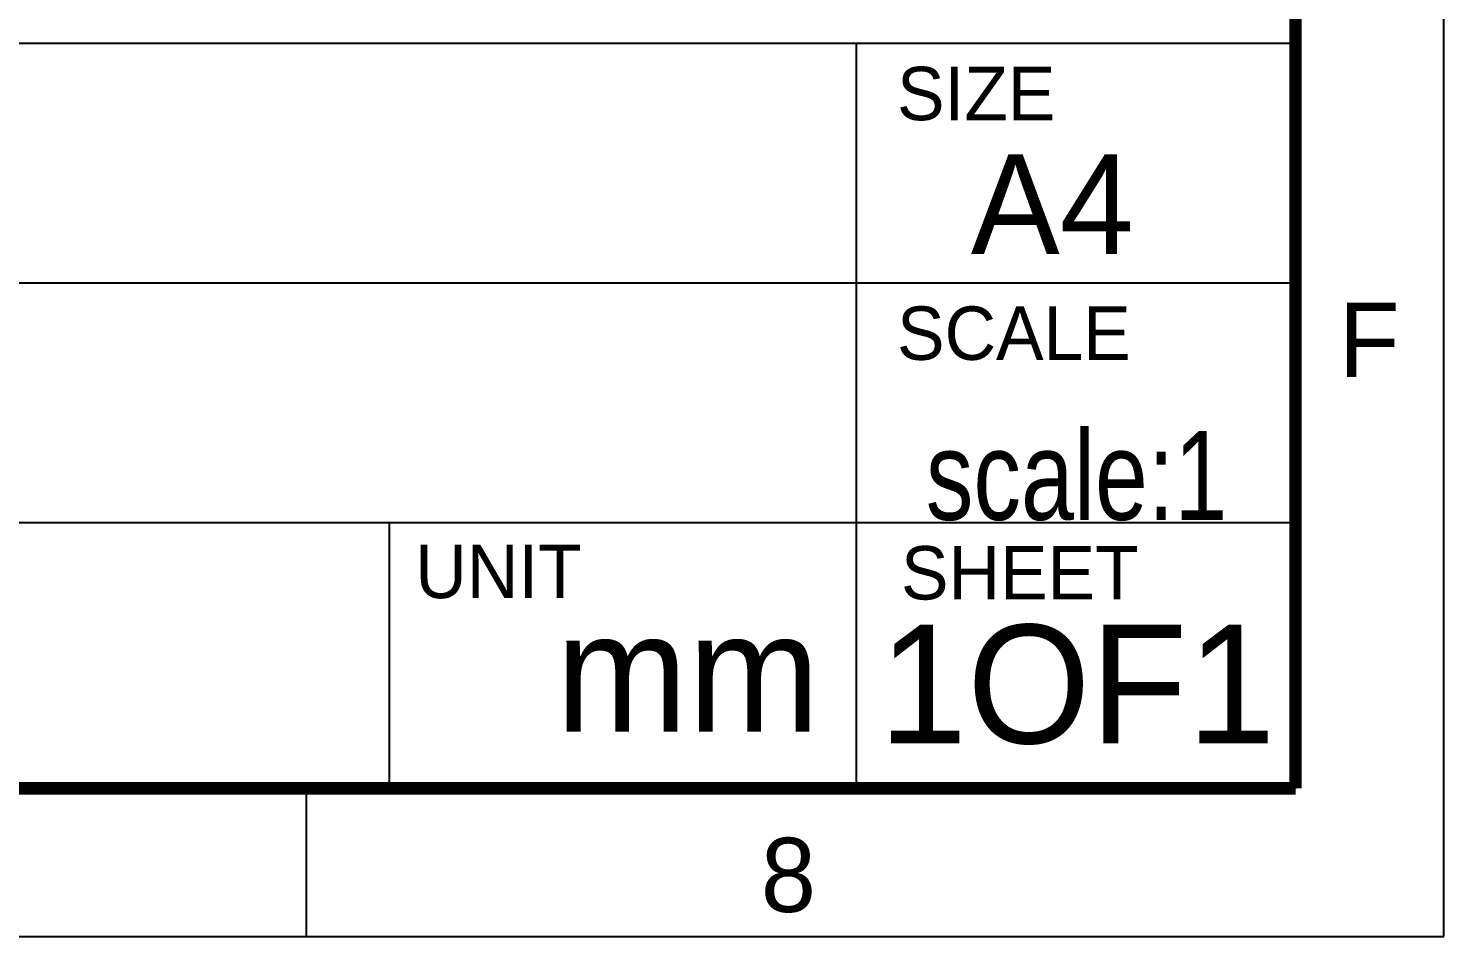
# Model space of a CAD drawing. Header units: millimetres. Extents: x 0 to 297, y 0 to 210.
# Drawn here: x 249.24 to 297, y 0 to 30.64 of the extents above; entities that cross this region are included whole.
import ezdxf
from ezdxf.enums import TextEntityAlignment as Align

# ---------------------------------------------------------------- set-up
doc = ezdxf.new("R2010")
doc.units = ezdxf.units.MM
doc.header["$LTSCALE"] = 16.335
doc.layers.get('0').update_dxf_attribs({"linetype": 'CONTINUOUS'})
doc.styles.get("Standard").update_dxf_attribs({"font": 'txt', "width": 0.8})

msp = doc.modelspace()

# ---------------------------------------------------------------- linework, layer by layer
at = {"color": 1, "linetype": 'CONTINUOUS'}
for p, q in [((297, 0.004), (297, 210.004)), ((258.625, 0), (258.625, 5.004)), ((0, 0.004), (297, 0.004))]:
    msp.add_line(p, q, dxfattribs=at)
at = {"color": 2, "linetype": 'CONTINUOUS'}
for p in [(292.02, 38.227), (214.563, 5.029)]:
    msp.add_line(p, (292.02, 5.029), dxfattribs=at)
at = {"color": 4, "linetype": 'CONTINUOUS'}
for p, q in [((291.99, 30.119), (214.534, 30.119)), ((277.182, 5.004), (277.182, 30.119)), ((291.99, 22.037), (214.534, 22.037)), ((291.995, 13.955), (214.544, 13.955)), ((261.416, 13.955), (261.416, 5.004))]:
    msp.add_line(p, q, dxfattribs=at)
at = {"color": 1, "linetype": 'CONTINUOUS'}
for points in [[(292, 205, 0.424, 0.424, 0), (292, 5.004, 0.424, 0.424, 0)], [(292, 5.004, 0.424, 0.424, 0), (25, 5.004, 0.424, 0.424, 0)]]:
    msp.add_lwpolyline(points, format="xyseb", dxfattribs=at)

# ---------------------------------------------------------------- texts
at = {"color": 5, "linetype": 'CONTINUOUS'}
for s, p in [('SIZE', (278.551, 27.537)), ('SCALE', (278.551, 19.454)), ('UNIT', (262.298, 11.417)), ('SHEET', (278.685, 11.372))]:
    msp.add_text(s, height=1.8, dxfattribs=at).set_placement(p)
at = {"color": 3, "linetype": 'CONTINUOUS'}
msp.add_text('A4', height=3.3663, dxfattribs=at).set_placement((281.042, 23.022))
at = {"color": 2, "linetype": 'CONTINUOUS'}
for s, p in [('F', (293.468, 18.878)), ('8', (273.958, 0.834))]:
    msp.add_text(s, height=2.5, dxfattribs=at).set_placement(p)
at = {"color": 2, "linetype": 'CONTINUOUS', "width": 0.8}
msp.add_text('scale:1', height=3, dxfattribs=at).set_placement((284.61, 14.058), align=Align.CENTER)
at = {"color": 3, "linetype": 'CONTINUOUS'}
for s, p in [('1OF1', (284.635, 6.519)), ('mm', (271.496, 6.915))]:
    msp.add_text(s, height=4, dxfattribs=at).set_placement(p, align=Align.CENTER)

doc.saveas('drawing.dxf')
